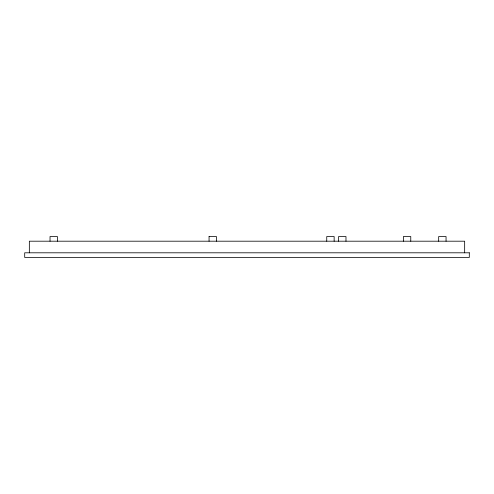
<?xml version="1.0" encoding="UTF-8"?>
<svg xmlns="http://www.w3.org/2000/svg" width="494" height="494" viewBox="0 0 494 494"><rect width="100%" height="100%" fill="white"/><g stroke="black" fill="none" stroke-linecap="round" stroke-linejoin="round"><path stroke-width="0.74" d="M209.061 236.552L216.452 236.552L216.452 241.196M464.656 252.805L464.656 241.196L29.344 241.196L29.344 252.805M446.057 241.196L446.051 236.552L438.672 236.552L438.672 241.196M410.767 241.196L410.767 236.552L403.37 236.552L403.37 241.196M345.979 241.196L345.979 236.552L338.588 236.552L338.588 241.196M334.142 241.196L334.142 236.552L326.744 236.552L326.744 241.196M209.061 236.552L209.061 241.196M57.421 241.196L57.421 236.552L50.03 236.552L50.03 241.196M469.3 252.805L24.7 252.805L24.7 257.448L469.3 257.448L469.3 252.805"/></g></svg>
